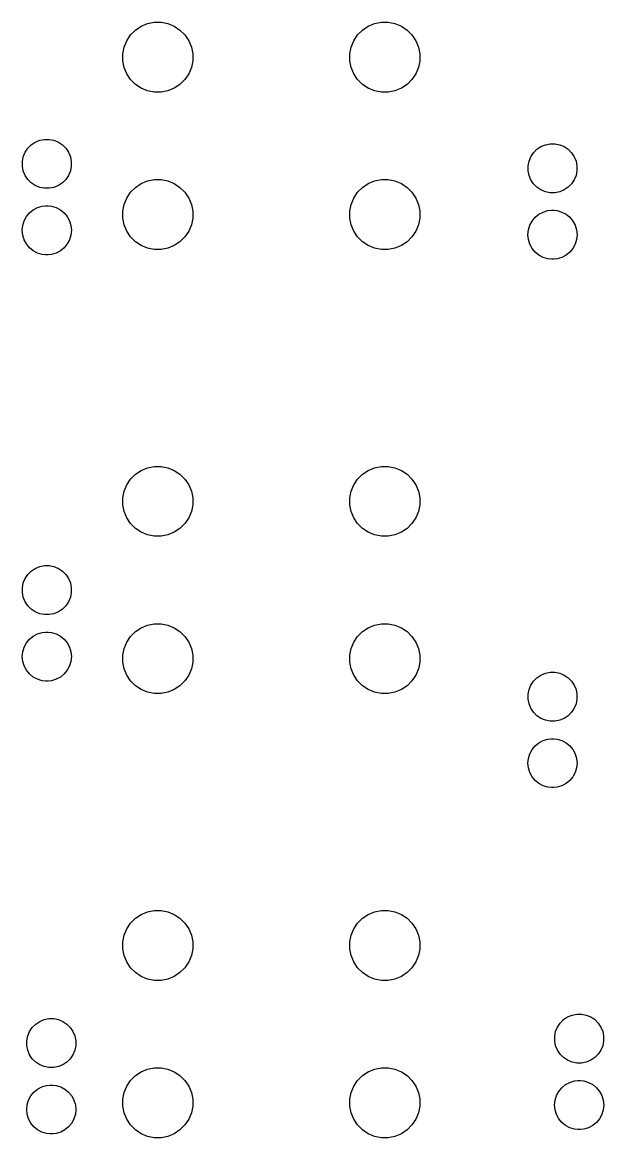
# Model space of a CAD drawing. Extents: x 80 to 228, y -157 to -63.
# Drawn here: x 155.13 to 171.77, y -101.39 to -69.48 of the extents above; entities that cross this region are included whole.
import ezdxf

# ---------------------------------------------------------------- set-up
doc = ezdxf.new("R2010")
doc.units = 0
doc.layers.add('BLACK', color=7, linetype='CONTINUOUS')

msp = doc.modelspace()

# ---------------------------------------------------------------- linework, layer by layer
at = {"layer": 'BLACK', "linetype": 'CONTINUOUS'}
for p, q in [((158.53, -69.5988), (158.712, -69.5234)), ((158.712, -69.5234), (158.906, -69.485)), ((158.906, -69.485), (159.102, -69.485)), ((159.102, -69.485), (159.296, -69.5234)), ((159.296, -69.5234), (159.478, -69.5988)), ((165.03, -69.5988), (165.212, -69.5234)), ((165.212, -69.5234), (165.406, -69.485)), ((165.406, -69.485), (165.602, -69.485)), ((165.602, -69.485), (165.796, -69.5234)), ((165.796, -69.5234), (165.978, -69.5988)), ((158.118, -70.0113), (158.227, -69.8475)), ((158.227, -69.8475), (158.367, -69.7082)), ((158.367, -69.7082), (158.53, -69.5988)), ((159.478, -69.5988), (159.641, -69.7082)), ((159.641, -69.7082), (159.781, -69.8475)), ((159.781, -69.8475), (159.89, -70.0113)), ((164.618, -70.0113), (164.727, -69.8475)), ((164.727, -69.8475), (164.867, -69.7082)), ((164.867, -69.7082), (165.03, -69.5988)), ((165.978, -69.5988), (166.141, -69.7082)), ((166.141, -69.7082), (166.281, -69.8475)), ((166.281, -69.8475), (166.39, -70.0113)), ((158.042, -70.1933), (158.118, -70.0113)), ((159.89, -70.0113), (159.966, -70.1933)), ((164.542, -70.1933), (164.618, -70.0113)), ((166.39, -70.0113), (166.466, -70.1933)), ((158.004, -70.3865), (158.042, -70.1933)), ((158.004, -70.5835), (158.004, -70.3865)), ((159.966, -70.1933), (160.004, -70.3865)), ((160.004, -70.3865), (160.004, -70.5835)), ((164.504, -70.3865), (164.542, -70.1933)), ((164.504, -70.5835), (164.504, -70.3865)), ((166.466, -70.1933), (166.504, -70.3865)), ((166.504, -70.3865), (166.504, -70.5835)), ((158.042, -70.7767), (158.004, -70.5835)), ((158.118, -70.9587), (158.042, -70.7767)), ((159.966, -70.7767), (159.89, -70.9587)), ((160.004, -70.5835), (159.966, -70.7767)), ((164.542, -70.7767), (164.504, -70.5835)), ((164.618, -70.9587), (164.542, -70.7767)), ((166.466, -70.7767), (166.39, -70.9587)), ((166.504, -70.5835), (166.466, -70.7767)), ((158.227, -71.1225), (158.118, -70.9587)), ((158.367, -71.2618), (158.227, -71.1225)), ((159.781, -71.1225), (159.641, -71.2618)), ((159.89, -70.9587), (159.781, -71.1225)), ((164.727, -71.1225), (164.618, -70.9587)), ((164.867, -71.2618), (164.727, -71.1225)), ((166.281, -71.1225), (166.141, -71.2618)), ((166.39, -70.9587), (166.281, -71.1225)), ((158.53, -71.3712), (158.367, -71.2618)), ((158.712, -71.4466), (158.53, -71.3712)), ((158.906, -71.485), (158.712, -71.4466)), ((159.296, -71.4466), (159.102, -71.485)), ((159.478, -71.3712), (159.296, -71.4466)), ((159.641, -71.2618), (159.478, -71.3712)), ((165.03, -71.3712), (164.867, -71.2618)), ((165.212, -71.4466), (165.03, -71.3712)), ((165.406, -71.485), (165.212, -71.4466)), ((165.796, -71.4466), (165.602, -71.485)), ((165.978, -71.3712), (165.796, -71.4466)), ((166.141, -71.2618), (165.978, -71.3712)), ((159.102, -71.485), (158.906, -71.485)), ((165.602, -71.485), (165.406, -71.485)), ((155.285, -73.0868), (155.383, -72.9893)), ((155.383, -72.9893), (155.497, -72.9127)), ((155.497, -72.9127), (155.625, -72.8599)), ((155.625, -72.8599), (155.76, -72.833)), ((155.76, -72.833), (155.898, -72.833)), ((155.898, -72.833), (156.033, -72.8599)), ((156.033, -72.8599), (156.161, -72.9127)), ((156.161, -72.9127), (156.275, -72.9893)), ((156.275, -72.9893), (156.373, -73.0868)), ((169.861, -73.1163), (169.975, -73.0397)), ((169.975, -73.0397), (170.103, -72.9869)), ((170.103, -72.9869), (170.238, -72.96)), ((170.238, -72.96), (170.376, -72.96)), ((170.376, -72.96), (170.511, -72.9869)), ((170.511, -72.9869), (170.639, -73.0397)), ((170.639, -73.0397), (170.753, -73.1163)), ((155.129, -73.4641), (155.156, -73.3288)), ((155.156, -73.3288), (155.209, -73.2014)), ((155.209, -73.2014), (155.285, -73.0868)), ((156.373, -73.0868), (156.449, -73.2014)), ((156.449, -73.2014), (156.502, -73.3288)), ((156.502, -73.3288), (156.529, -73.4641)), ((169.634, -73.4558), (169.687, -73.3284)), ((169.687, -73.3284), (169.763, -73.2138)), ((169.763, -73.2138), (169.861, -73.1163)), ((170.753, -73.1163), (170.851, -73.2138)), ((170.851, -73.2138), (170.927, -73.3284)), ((170.927, -73.3284), (170.98, -73.4558)), ((155.129, -73.6019), (155.129, -73.4641)), ((155.156, -73.7372), (155.129, -73.6019)), ((156.529, -73.6019), (156.502, -73.7372)), ((156.529, -73.4641), (156.529, -73.6019)), ((169.607, -73.5911), (169.634, -73.4558)), ((169.607, -73.7289), (169.607, -73.5911)), ((170.98, -73.4558), (171.007, -73.5911)), ((171.007, -73.5911), (171.007, -73.7289)), ((155.209, -73.8646), (155.156, -73.7372)), ((155.285, -73.9792), (155.209, -73.8646)), ((155.383, -74.0767), (155.285, -73.9792)), ((156.373, -73.9792), (156.275, -74.0767)), ((156.449, -73.8646), (156.373, -73.9792)), ((156.502, -73.7372), (156.449, -73.8646)), ((158.712, -74.0234), (158.906, -73.985)), ((158.906, -73.985), (159.102, -73.985)), ((159.102, -73.985), (159.296, -74.0234)), ((165.212, -74.0234), (165.406, -73.985)), ((165.406, -73.985), (165.602, -73.985)), ((165.602, -73.985), (165.796, -74.0234)), ((169.634, -73.8642), (169.607, -73.7289)), ((169.687, -73.9916), (169.634, -73.8642)), ((169.763, -74.1062), (169.687, -73.9916)), ((170.927, -73.9916), (170.851, -74.1062)), ((170.98, -73.8642), (170.927, -73.9916)), ((171.007, -73.7289), (170.98, -73.8642)), ((155.497, -74.1533), (155.383, -74.0767)), ((155.625, -74.2061), (155.497, -74.1533)), ((155.76, -74.233), (155.625, -74.2061)), ((155.898, -74.233), (155.76, -74.233)), ((156.033, -74.2061), (155.898, -74.233)), ((156.161, -74.1533), (156.033, -74.2061)), ((156.275, -74.0767), (156.161, -74.1533)), ((158.227, -74.3475), (158.367, -74.2082)), ((158.367, -74.2082), (158.53, -74.0988)), ((158.53, -74.0988), (158.712, -74.0234)), ((159.296, -74.0234), (159.478, -74.0988)), ((159.478, -74.0988), (159.641, -74.2082)), ((159.641, -74.2082), (159.781, -74.3475)), ((164.727, -74.3475), (164.867, -74.2082)), ((164.867, -74.2082), (165.03, -74.0988)), ((165.03, -74.0988), (165.212, -74.0234)), ((165.796, -74.0234), (165.978, -74.0988)), ((165.978, -74.0988), (166.141, -74.2082)), ((166.141, -74.2082), (166.281, -74.3475)), ((169.861, -74.2037), (169.763, -74.1062)), ((169.975, -74.2803), (169.861, -74.2037)), ((170.103, -74.3331), (169.975, -74.2803)), ((170.639, -74.2803), (170.511, -74.3331)), ((170.753, -74.2037), (170.639, -74.2803)), ((170.851, -74.1062), (170.753, -74.2037)), ((158.042, -74.6933), (158.118, -74.5113)), ((158.118, -74.5113), (158.227, -74.3475)), ((159.781, -74.3475), (159.89, -74.5113)), ((159.89, -74.5113), (159.966, -74.6933)), ((164.542, -74.6933), (164.618, -74.5113)), ((164.618, -74.5113), (164.727, -74.3475)), ((166.281, -74.3475), (166.39, -74.5113)), ((166.39, -74.5113), (166.466, -74.6933)), ((170.238, -74.36), (170.103, -74.3331)), ((170.376, -74.36), (170.238, -74.36)), ((170.511, -74.3331), (170.376, -74.36)), ((155.244, -75.0422), (155.332, -74.9356)), ((155.332, -74.9356), (155.438, -74.8482)), ((155.438, -74.8482), (155.56, -74.7832)), ((155.56, -74.7832), (155.692, -74.7431)), ((155.692, -74.7431), (155.795, -74.733)), ((155.795, -74.733), (155.863, -74.733)), ((155.863, -74.733), (155.966, -74.7431)), ((155.966, -74.7431), (156.098, -74.7832)), ((156.098, -74.7832), (156.22, -74.8482)), ((156.22, -74.8482), (156.326, -74.9356)), ((156.326, -74.9356), (156.414, -75.0422)), ((158.004, -74.8865), (158.042, -74.6933)), ((158.004, -75.0835), (158.004, -74.8865)), ((159.966, -74.6933), (160.004, -74.8865)), ((160.004, -74.8865), (160.004, -75.0835)), ((164.504, -74.8865), (164.542, -74.6933)), ((164.504, -75.0835), (164.504, -74.8865)), ((166.466, -74.6933), (166.504, -74.8865)), ((166.504, -74.8865), (166.504, -75.0835)), ((169.916, -74.9752), (170.038, -74.9102)), ((170.038, -74.9102), (170.17, -74.8701)), ((170.17, -74.8701), (170.273, -74.86)), ((170.273, -74.86), (170.341, -74.86)), ((170.341, -74.86), (170.444, -74.8701)), ((170.444, -74.8701), (170.576, -74.9102)), ((170.576, -74.9102), (170.698, -74.9752)), ((155.139, -75.2958), (155.179, -75.1638)), ((155.179, -75.1638), (155.244, -75.0422)), ((156.414, -75.0422), (156.479, -75.1638)), ((156.479, -75.1638), (156.519, -75.2958)), ((158.042, -75.2767), (158.004, -75.0835)), ((158.118, -75.4587), (158.042, -75.2767)), ((159.966, -75.2767), (159.89, -75.4587)), ((160.004, -75.0835), (159.966, -75.2767)), ((164.542, -75.2767), (164.504, -75.0835)), ((164.618, -75.4587), (164.542, -75.2767)), ((166.466, -75.2767), (166.39, -75.4587)), ((166.504, -75.0835), (166.466, -75.2767)), ((169.657, -75.2908), (169.722, -75.1692)), ((169.722, -75.1692), (169.81, -75.0626)), ((169.81, -75.0626), (169.916, -74.9752)), ((170.698, -74.9752), (170.804, -75.0626)), ((170.804, -75.0626), (170.892, -75.1692)), ((170.892, -75.1692), (170.957, -75.2908)), ((155.126, -75.433), (155.139, -75.2958)), ((155.139, -75.5702), (155.126, -75.433)), ((155.179, -75.7022), (155.139, -75.5702)), ((156.519, -75.5702), (156.479, -75.7022)), ((156.519, -75.2958), (156.532, -75.433)), ((156.532, -75.433), (156.519, -75.5702)), ((158.227, -75.6225), (158.118, -75.4587)), ((159.89, -75.4587), (159.781, -75.6225)), ((164.727, -75.6225), (164.618, -75.4587)), ((166.39, -75.4587), (166.281, -75.6225)), ((169.604, -75.56), (169.617, -75.4228)), ((169.617, -75.6972), (169.604, -75.56)), ((169.617, -75.4228), (169.657, -75.2908)), ((170.957, -75.2908), (170.997, -75.4228)), ((170.997, -75.4228), (171.01, -75.56)), ((171.01, -75.56), (170.997, -75.6972)), ((155.244, -75.8238), (155.179, -75.7022)), ((155.332, -75.9304), (155.244, -75.8238)), ((156.414, -75.8238), (156.326, -75.9304)), ((156.479, -75.7022), (156.414, -75.8238)), ((158.367, -75.7618), (158.227, -75.6225)), ((158.53, -75.8712), (158.367, -75.7618)), ((158.712, -75.9466), (158.53, -75.8712)), ((159.478, -75.8712), (159.296, -75.9466)), ((159.641, -75.7618), (159.478, -75.8712)), ((159.781, -75.6225), (159.641, -75.7618)), ((164.867, -75.7618), (164.727, -75.6225)), ((165.03, -75.8712), (164.867, -75.7618)), ((165.212, -75.9466), (165.03, -75.8712)), ((165.978, -75.8712), (165.796, -75.9466)), ((166.141, -75.7618), (165.978, -75.8712)), ((166.281, -75.6225), (166.141, -75.7618)), ((169.657, -75.8292), (169.617, -75.6972)), ((169.722, -75.9508), (169.657, -75.8292)), ((170.957, -75.8292), (170.892, -75.9508)), ((170.997, -75.6972), (170.957, -75.8292)), ((155.438, -76.0178), (155.332, -75.9304)), ((155.56, -76.0828), (155.438, -76.0178)), ((155.692, -76.1229), (155.56, -76.0828)), ((155.795, -76.133), (155.692, -76.1229)), ((155.863, -76.133), (155.795, -76.133)), ((155.966, -76.1229), (155.863, -76.133)), ((156.098, -76.0828), (155.966, -76.1229)), ((156.22, -76.0178), (156.098, -76.0828)), ((156.326, -75.9304), (156.22, -76.0178)), ((158.906, -75.985), (158.712, -75.9466)), ((159.102, -75.985), (158.906, -75.985)), ((159.296, -75.9466), (159.102, -75.985)), ((165.406, -75.985), (165.212, -75.9466)), ((165.602, -75.985), (165.406, -75.985)), ((165.796, -75.9466), (165.602, -75.985)), ((169.81, -76.0574), (169.722, -75.9508)), ((169.916, -76.1448), (169.81, -76.0574)), ((170.038, -76.2098), (169.916, -76.1448)), ((170.17, -76.2499), (170.038, -76.2098)), ((170.576, -76.2098), (170.444, -76.2499)), ((170.698, -76.1448), (170.576, -76.2098)), ((170.804, -76.0574), (170.698, -76.1448)), ((170.892, -75.9508), (170.804, -76.0574)), ((170.273, -76.26), (170.17, -76.2499)), ((170.341, -76.26), (170.273, -76.26)), ((170.444, -76.2499), (170.341, -76.26)), ((158.367, -82.4082), (158.53, -82.2988)), ((158.53, -82.2988), (158.712, -82.2234)), ((158.712, -82.2234), (158.906, -82.185)), ((158.906, -82.185), (159.102, -82.185)), ((159.102, -82.185), (159.296, -82.2234)), ((159.296, -82.2234), (159.478, -82.2988)), ((159.478, -82.2988), (159.641, -82.4082)), ((164.867, -82.4082), (165.03, -82.2988)), ((165.03, -82.2988), (165.212, -82.2234)), ((165.212, -82.2234), (165.406, -82.185)), ((165.406, -82.185), (165.602, -82.185)), ((165.602, -82.185), (165.796, -82.2234)), ((165.796, -82.2234), (165.978, -82.2988)), ((165.978, -82.2988), (166.141, -82.4082)), ((158.118, -82.7113), (158.227, -82.5475)), ((158.227, -82.5475), (158.367, -82.4082)), ((159.641, -82.4082), (159.781, -82.5475)), ((159.781, -82.5475), (159.89, -82.7113)), ((164.618, -82.7113), (164.727, -82.5475)), ((164.727, -82.5475), (164.867, -82.4082)), ((166.141, -82.4082), (166.281, -82.5475)), ((166.281, -82.5475), (166.39, -82.7113)), ((158.004, -83.0865), (158.042, -82.8933)), ((158.042, -82.8933), (158.118, -82.7113)), ((159.89, -82.7113), (159.966, -82.8933)), ((159.966, -82.8933), (160.004, -83.0865)), ((164.504, -83.0865), (164.542, -82.8933)), ((164.542, -82.8933), (164.618, -82.7113)), ((166.39, -82.7113), (166.466, -82.8933)), ((166.466, -82.8933), (166.504, -83.0865)), ((158.004, -83.2835), (158.004, -83.0865)), ((160.004, -83.0865), (160.004, -83.2835)), ((164.504, -83.2835), (164.504, -83.0865)), ((166.504, -83.0865), (166.504, -83.2835)), ((158.042, -83.4767), (158.004, -83.2835)), ((158.118, -83.6587), (158.042, -83.4767)), ((159.966, -83.4767), (159.89, -83.6587)), ((160.004, -83.2835), (159.966, -83.4767)), ((164.542, -83.4767), (164.504, -83.2835)), ((164.618, -83.6587), (164.542, -83.4767)), ((166.466, -83.4767), (166.39, -83.6587)), ((166.504, -83.2835), (166.466, -83.4767)), ((158.227, -83.8225), (158.118, -83.6587)), ((158.367, -83.9618), (158.227, -83.8225)), ((159.781, -83.8225), (159.641, -83.9618)), ((159.89, -83.6587), (159.781, -83.8225)), ((164.727, -83.8225), (164.618, -83.6587)), ((164.867, -83.9618), (164.727, -83.8225)), ((166.281, -83.8225), (166.141, -83.9618)), ((166.39, -83.6587), (166.281, -83.8225)), ((158.53, -84.0712), (158.367, -83.9618)), ((158.712, -84.1466), (158.53, -84.0712)), ((158.906, -84.185), (158.712, -84.1466)), ((159.102, -84.185), (158.906, -84.185)), ((159.296, -84.1466), (159.102, -84.185)), ((159.478, -84.0712), (159.296, -84.1466)), ((159.641, -83.9618), (159.478, -84.0712)), ((165.03, -84.0712), (164.867, -83.9618)), ((165.212, -84.1466), (165.03, -84.0712)), ((165.406, -84.185), (165.212, -84.1466)), ((165.602, -84.185), (165.406, -84.185)), ((165.796, -84.1466), (165.602, -84.185)), ((165.978, -84.0712), (165.796, -84.1466)), ((166.141, -83.9618), (165.978, -84.0712)), ((155.383, -85.1813), (155.497, -85.1047)), ((155.497, -85.1047), (155.625, -85.0519)), ((155.625, -85.0519), (155.76, -85.025)), ((155.76, -85.025), (155.898, -85.025)), ((155.898, -85.025), (156.033, -85.0519)), ((156.033, -85.0519), (156.161, -85.1047)), ((156.161, -85.1047), (156.275, -85.1813)), ((155.156, -85.5208), (155.209, -85.3934)), ((155.209, -85.3934), (155.285, -85.2788)), ((155.285, -85.2788), (155.383, -85.1813)), ((156.275, -85.1813), (156.373, -85.2788)), ((156.373, -85.2788), (156.449, -85.3934)), ((156.449, -85.3934), (156.502, -85.5208)), ((155.129, -85.6561), (155.156, -85.5208)), ((155.129, -85.7939), (155.129, -85.6561)), ((155.156, -85.9292), (155.129, -85.7939)), ((156.502, -85.5208), (156.529, -85.6561)), ((156.529, -85.7939), (156.502, -85.9292)), ((156.529, -85.6561), (156.529, -85.7939)), ((155.209, -86.0566), (155.156, -85.9292)), ((155.285, -86.1712), (155.209, -86.0566)), ((156.449, -86.0566), (156.373, -86.1712)), ((156.502, -85.9292), (156.449, -86.0566)), ((155.383, -86.2687), (155.285, -86.1712)), ((155.497, -86.3453), (155.383, -86.2687)), ((155.625, -86.3981), (155.497, -86.3453)), ((155.76, -86.425), (155.625, -86.3981)), ((155.898, -86.425), (155.76, -86.425)), ((156.033, -86.3981), (155.898, -86.425)), ((156.161, -86.3453), (156.033, -86.3981)), ((156.275, -86.2687), (156.161, -86.3453)), ((156.373, -86.1712), (156.275, -86.2687)), ((158.53, -86.7988), (158.712, -86.7234)), ((158.712, -86.7234), (158.906, -86.685)), ((158.906, -86.685), (159.102, -86.685)), ((159.102, -86.685), (159.296, -86.7234)), ((159.296, -86.7234), (159.478, -86.7988)), ((165.03, -86.7988), (165.212, -86.7234)), ((165.212, -86.7234), (165.406, -86.685)), ((165.406, -86.685), (165.602, -86.685)), ((165.602, -86.685), (165.796, -86.7234)), ((165.796, -86.7234), (165.978, -86.7988)), ((155.332, -87.1276), (155.438, -87.0402)), ((155.438, -87.0402), (155.56, -86.9752)), ((155.56, -86.9752), (155.692, -86.9351)), ((155.692, -86.9351), (155.795, -86.925)), ((155.795, -86.925), (155.863, -86.925)), ((155.863, -86.925), (155.966, -86.9351)), ((155.966, -86.9351), (156.098, -86.9752)), ((156.098, -86.9752), (156.22, -87.0402)), ((156.22, -87.0402), (156.326, -87.1276)), ((158.118, -87.2113), (158.227, -87.0475)), ((158.227, -87.0475), (158.367, -86.9082)), ((158.367, -86.9082), (158.53, -86.7988)), ((159.478, -86.7988), (159.641, -86.9082)), ((159.641, -86.9082), (159.781, -87.0475)), ((159.781, -87.0475), (159.89, -87.2113)), ((164.618, -87.2113), (164.727, -87.0475)), ((164.727, -87.0475), (164.867, -86.9082)), ((164.867, -86.9082), (165.03, -86.7988)), ((165.978, -86.7988), (166.141, -86.9082)), ((166.141, -86.9082), (166.281, -87.0475)), ((166.281, -87.0475), (166.39, -87.2113)), ((155.139, -87.4878), (155.179, -87.3558)), ((155.179, -87.3558), (155.244, -87.2342)), ((155.244, -87.2342), (155.332, -87.1276)), ((156.326, -87.1276), (156.414, -87.2342)), ((156.414, -87.2342), (156.479, -87.3558)), ((156.479, -87.3558), (156.519, -87.4878)), ((158.004, -87.5865), (158.042, -87.3933)), ((158.042, -87.3933), (158.118, -87.2113)), ((159.89, -87.2113), (159.966, -87.3933)), ((159.966, -87.3933), (160.004, -87.5865)), ((164.504, -87.5865), (164.542, -87.3933)), ((164.542, -87.3933), (164.618, -87.2113)), ((166.39, -87.2113), (166.466, -87.3933)), ((166.466, -87.3933), (166.504, -87.5865)), ((155.126, -87.625), (155.139, -87.4878)), ((155.139, -87.7622), (155.126, -87.625)), ((156.519, -87.4878), (156.532, -87.625)), ((156.532, -87.625), (156.519, -87.7622)), ((158.004, -87.7835), (158.004, -87.5865)), ((160.004, -87.5865), (160.004, -87.7835)), ((164.504, -87.7835), (164.504, -87.5865)), ((166.504, -87.5865), (166.504, -87.7835)), ((155.179, -87.8942), (155.139, -87.7622)), ((155.244, -88.0158), (155.179, -87.8942)), ((155.332, -88.1224), (155.244, -88.0158)), ((156.414, -88.0158), (156.326, -88.1224)), ((156.479, -87.8942), (156.414, -88.0158)), ((156.519, -87.7622), (156.479, -87.8942)), ((158.042, -87.9767), (158.004, -87.7835)), ((158.118, -88.1587), (158.042, -87.9767)), ((159.966, -87.9767), (159.89, -88.1587)), ((160.004, -87.7835), (159.966, -87.9767)), ((164.542, -87.9767), (164.504, -87.7835)), ((164.618, -88.1587), (164.542, -87.9767)), ((166.466, -87.9767), (166.39, -88.1587)), ((166.504, -87.7835), (166.466, -87.9767)), ((155.438, -88.2098), (155.332, -88.1224)), ((155.56, -88.2748), (155.438, -88.2098)), ((155.692, -88.3149), (155.56, -88.2748)), ((155.795, -88.325), (155.692, -88.3149)), ((155.863, -88.325), (155.795, -88.325)), ((155.966, -88.3149), (155.863, -88.325)), ((156.098, -88.2748), (155.966, -88.3149)), ((156.22, -88.2098), (156.098, -88.2748)), ((156.326, -88.1224), (156.22, -88.2098)), ((158.227, -88.3225), (158.118, -88.1587)), ((158.367, -88.4618), (158.227, -88.3225)), ((159.781, -88.3225), (159.641, -88.4618)), ((159.89, -88.1587), (159.781, -88.3225)), ((164.727, -88.3225), (164.618, -88.1587)), ((164.867, -88.4618), (164.727, -88.3225)), ((166.281, -88.3225), (166.141, -88.4618)), ((166.39, -88.1587), (166.281, -88.3225)), ((169.687, -88.4414), (169.763, -88.3268)), ((169.763, -88.3268), (169.861, -88.2293)), ((169.861, -88.2293), (169.975, -88.1527)), ((169.975, -88.1527), (170.103, -88.0999)), ((170.103, -88.0999), (170.238, -88.073)), ((170.238, -88.073), (170.376, -88.073)), ((170.376, -88.073), (170.511, -88.0999)), ((170.511, -88.0999), (170.639, -88.1527)), ((170.639, -88.1527), (170.753, -88.2293)), ((170.753, -88.2293), (170.851, -88.3268)), ((170.851, -88.3268), (170.927, -88.4414)), ((158.53, -88.5712), (158.367, -88.4618)), ((158.712, -88.6466), (158.53, -88.5712)), ((158.906, -88.685), (158.712, -88.6466)), ((159.296, -88.6466), (159.102, -88.685)), ((159.478, -88.5712), (159.296, -88.6466)), ((159.641, -88.4618), (159.478, -88.5712)), ((165.03, -88.5712), (164.867, -88.4618)), ((165.212, -88.6466), (165.03, -88.5712)), ((165.406, -88.685), (165.212, -88.6466)), ((165.796, -88.6466), (165.602, -88.685)), ((165.978, -88.5712), (165.796, -88.6466)), ((166.141, -88.4618), (165.978, -88.5712)), ((169.607, -88.7041), (169.634, -88.5688)), ((169.634, -88.5688), (169.687, -88.4414)), ((170.927, -88.4414), (170.98, -88.5688)), ((170.98, -88.5688), (171.007, -88.7041)), ((159.102, -88.685), (158.906, -88.685)), ((165.602, -88.685), (165.406, -88.685)), ((169.607, -88.8419), (169.607, -88.7041)), ((169.634, -88.9772), (169.607, -88.8419)), ((169.687, -89.1046), (169.634, -88.9772)), ((170.98, -88.9772), (170.927, -89.1046)), ((171.007, -88.8419), (170.98, -88.9772)), ((171.007, -88.7041), (171.007, -88.8419)), ((169.763, -89.2192), (169.687, -89.1046)), ((169.861, -89.3167), (169.763, -89.2192)), ((169.975, -89.3933), (169.861, -89.3167)), ((170.753, -89.3167), (170.639, -89.3933)), ((170.851, -89.2192), (170.753, -89.3167)), ((170.927, -89.1046), (170.851, -89.2192)), ((170.103, -89.4461), (169.975, -89.3933)), ((170.238, -89.473), (170.103, -89.4461)), ((170.376, -89.473), (170.238, -89.473)), ((170.511, -89.4461), (170.376, -89.473)), ((170.639, -89.3933), (170.511, -89.4461)), ((169.722, -90.2822), (169.81, -90.1756)), ((169.81, -90.1756), (169.916, -90.0882)), ((169.916, -90.0882), (170.038, -90.0232)), ((170.038, -90.0232), (170.17, -89.9831)), ((170.17, -89.9831), (170.273, -89.973)), ((170.273, -89.973), (170.341, -89.973)), ((170.341, -89.973), (170.444, -89.9831)), ((170.444, -89.9831), (170.576, -90.0232)), ((170.576, -90.0232), (170.698, -90.0882)), ((170.698, -90.0882), (170.804, -90.1756)), ((170.804, -90.1756), (170.892, -90.2822)), ((169.604, -90.673), (169.617, -90.5358)), ((169.617, -90.5358), (169.657, -90.4038)), ((169.657, -90.4038), (169.722, -90.2822)), ((170.892, -90.2822), (170.957, -90.4038)), ((170.957, -90.4038), (170.997, -90.5358)), ((170.997, -90.5358), (171.01, -90.673)), ((169.617, -90.8102), (169.604, -90.673)), ((169.657, -90.9422), (169.617, -90.8102)), ((170.997, -90.8102), (170.957, -90.9422)), ((171.01, -90.673), (170.997, -90.8102)), ((169.722, -91.0638), (169.657, -90.9422)), ((169.81, -91.1704), (169.722, -91.0638)), ((169.916, -91.2578), (169.81, -91.1704)), ((170.804, -91.1704), (170.698, -91.2578)), ((170.892, -91.0638), (170.804, -91.1704)), ((170.957, -90.9422), (170.892, -91.0638)), ((170.038, -91.3228), (169.916, -91.2578)), ((170.17, -91.3629), (170.038, -91.3228)), ((170.273, -91.373), (170.17, -91.3629)), ((170.341, -91.373), (170.273, -91.373)), ((170.444, -91.3629), (170.341, -91.373)), ((170.576, -91.3228), (170.444, -91.3629)), ((170.698, -91.2578), (170.576, -91.3228)), ((158.367, -95.1082), (158.53, -94.9988)), ((158.53, -94.9988), (158.712, -94.9234)), ((158.712, -94.9234), (158.906, -94.885)), ((158.906, -94.885), (159.102, -94.885)), ((159.102, -94.885), (159.296, -94.9234)), ((159.296, -94.9234), (159.478, -94.9988)), ((159.478, -94.9988), (159.641, -95.1082)), ((164.867, -95.1082), (165.03, -94.9988)), ((165.03, -94.9988), (165.212, -94.9234)), ((165.212, -94.9234), (165.406, -94.885)), ((165.406, -94.885), (165.602, -94.885)), ((165.602, -94.885), (165.796, -94.9234)), ((165.796, -94.9234), (165.978, -94.9988)), ((165.978, -94.9988), (166.141, -95.1082)), ((158.118, -95.4113), (158.227, -95.2475)), ((158.227, -95.2475), (158.367, -95.1082)), ((159.641, -95.1082), (159.781, -95.2475)), ((159.781, -95.2475), (159.89, -95.4113)), ((164.618, -95.4113), (164.727, -95.2475)), ((164.727, -95.2475), (164.867, -95.1082)), ((166.141, -95.1082), (166.281, -95.2475)), ((166.281, -95.2475), (166.39, -95.4113)), ((158.004, -95.7865), (158.042, -95.5933)), ((158.042, -95.5933), (158.118, -95.4113)), ((159.89, -95.4113), (159.966, -95.5933)), ((159.966, -95.5933), (160.004, -95.7865)), ((164.504, -95.7865), (164.542, -95.5933)), ((164.542, -95.5933), (164.618, -95.4113)), ((166.39, -95.4113), (166.466, -95.5933)), ((166.466, -95.5933), (166.504, -95.7865)), ((158.004, -95.9835), (158.004, -95.7865)), ((158.042, -96.1767), (158.004, -95.9835)), ((160.004, -95.9835), (159.966, -96.1767)), ((160.004, -95.7865), (160.004, -95.9835)), ((164.504, -95.9835), (164.504, -95.7865)), ((164.542, -96.1767), (164.504, -95.9835)), ((166.504, -95.9835), (166.466, -96.1767)), ((166.504, -95.7865), (166.504, -95.9835)), ((158.118, -96.3587), (158.042, -96.1767)), ((159.966, -96.1767), (159.89, -96.3587)), ((164.618, -96.3587), (164.542, -96.1767)), ((166.466, -96.1767), (166.39, -96.3587)), ((158.227, -96.5225), (158.118, -96.3587)), ((158.367, -96.6618), (158.227, -96.5225)), ((159.781, -96.5225), (159.641, -96.6618)), ((159.89, -96.3587), (159.781, -96.5225)), ((164.727, -96.5225), (164.618, -96.3587)), ((164.867, -96.6618), (164.727, -96.5225)), ((166.281, -96.5225), (166.141, -96.6618)), ((166.39, -96.3587), (166.281, -96.5225)), ((158.53, -96.7712), (158.367, -96.6618)), ((158.712, -96.8466), (158.53, -96.7712)), ((158.906, -96.885), (158.712, -96.8466)), ((159.102, -96.885), (158.906, -96.885)), ((159.296, -96.8466), (159.102, -96.885)), ((159.478, -96.7712), (159.296, -96.8466)), ((159.641, -96.6618), (159.478, -96.7712)), ((165.03, -96.7712), (164.867, -96.6618)), ((165.212, -96.8466), (165.03, -96.7712)), ((165.406, -96.885), (165.212, -96.8466)), ((165.602, -96.885), (165.406, -96.885)), ((165.796, -96.8466), (165.602, -96.885)), ((165.978, -96.7712), (165.796, -96.8466)), ((166.141, -96.6618), (165.978, -96.7712)), ((170.623, -98.0083), (170.737, -97.9317)), ((170.737, -97.9317), (170.865, -97.8789)), ((170.865, -97.8789), (171, -97.852)), ((171, -97.852), (171.138, -97.852)), ((171.138, -97.852), (171.273, -97.8789)), ((171.273, -97.8789), (171.401, -97.9317)), ((171.401, -97.9317), (171.515, -98.0083)), ((155.336, -98.3474), (155.412, -98.2328)), ((155.412, -98.2328), (155.51, -98.1353)), ((155.51, -98.1353), (155.624, -98.0587)), ((155.624, -98.0587), (155.752, -98.0059)), ((155.752, -98.0059), (155.887, -97.979)), ((155.887, -97.979), (156.025, -97.979)), ((156.025, -97.979), (156.16, -98.0059)), ((156.16, -98.0059), (156.288, -98.0587)), ((156.288, -98.0587), (156.402, -98.1353)), ((156.402, -98.1353), (156.5, -98.2328)), ((156.5, -98.2328), (156.576, -98.3474)), ((170.396, -98.3478), (170.449, -98.2204)), ((170.449, -98.2204), (170.525, -98.1058)), ((170.525, -98.1058), (170.623, -98.0083)), ((171.515, -98.0083), (171.613, -98.1058)), ((171.613, -98.1058), (171.689, -98.2204)), ((171.689, -98.2204), (171.742, -98.3478)), ((155.256, -98.6101), (155.283, -98.4748)), ((155.283, -98.4748), (155.336, -98.3474)), ((156.576, -98.3474), (156.629, -98.4748)), ((156.629, -98.4748), (156.656, -98.6101)), ((170.369, -98.4831), (170.396, -98.3478)), ((170.369, -98.6209), (170.369, -98.4831)), ((171.742, -98.3478), (171.769, -98.4831)), ((171.769, -98.4831), (171.769, -98.6209)), ((155.256, -98.7479), (155.256, -98.6101)), ((155.283, -98.8832), (155.256, -98.7479)), ((155.336, -99.0106), (155.283, -98.8832)), ((156.629, -98.8832), (156.576, -99.0106)), ((156.656, -98.7479), (156.629, -98.8832)), ((156.656, -98.6101), (156.656, -98.7479)), ((170.396, -98.7562), (170.369, -98.6209)), ((170.449, -98.8836), (170.396, -98.7562)), ((170.525, -98.9982), (170.449, -98.8836)), ((171.689, -98.8836), (171.613, -98.9982)), ((171.742, -98.7562), (171.689, -98.8836)), ((171.769, -98.6209), (171.742, -98.7562)), ((155.412, -99.1252), (155.336, -99.0106)), ((155.51, -99.2227), (155.412, -99.1252)), ((156.5, -99.1252), (156.402, -99.2227)), ((156.576, -99.0106), (156.5, -99.1252)), ((170.623, -99.0957), (170.525, -98.9982)), ((170.737, -99.1723), (170.623, -99.0957)), ((170.865, -99.2251), (170.737, -99.1723)), ((171.401, -99.1723), (171.273, -99.2251)), ((171.515, -99.0957), (171.401, -99.1723)), ((171.613, -98.9982), (171.515, -99.0957)), ((155.624, -99.2993), (155.51, -99.2227)), ((155.752, -99.3521), (155.624, -99.2993)), ((155.887, -99.379), (155.752, -99.3521)), ((156.025, -99.379), (155.887, -99.379)), ((156.16, -99.3521), (156.025, -99.379)), ((156.288, -99.2993), (156.16, -99.3521)), ((156.402, -99.2227), (156.288, -99.2993)), ((158.367, -99.6082), (158.53, -99.4988)), ((158.53, -99.4988), (158.712, -99.4234)), ((158.712, -99.4234), (158.906, -99.385)), ((158.906, -99.385), (159.102, -99.385)), ((159.102, -99.385), (159.296, -99.4234)), ((159.296, -99.4234), (159.478, -99.4988)), ((159.478, -99.4988), (159.641, -99.6082)), ((164.867, -99.6082), (165.03, -99.4988)), ((165.03, -99.4988), (165.212, -99.4234)), ((165.212, -99.4234), (165.406, -99.385)), ((165.406, -99.385), (165.602, -99.385)), ((165.602, -99.385), (165.796, -99.4234)), ((165.796, -99.4234), (165.978, -99.4988)), ((165.978, -99.4988), (166.141, -99.6082)), ((171, -99.252), (170.865, -99.2251)), ((171.138, -99.252), (171, -99.252)), ((171.273, -99.2251), (171.138, -99.252)), ((158.118, -99.9113), (158.227, -99.7475)), ((158.227, -99.7475), (158.367, -99.6082)), ((159.641, -99.6082), (159.781, -99.7475)), ((159.781, -99.7475), (159.89, -99.9113)), ((164.618, -99.9113), (164.727, -99.7475)), ((164.727, -99.7475), (164.867, -99.6082)), ((166.141, -99.6082), (166.281, -99.7475)), ((166.281, -99.7475), (166.39, -99.9113)), ((170.678, -99.8672), (170.8, -99.8022)), ((170.8, -99.8022), (170.932, -99.7621)), ((170.932, -99.7621), (171.035, -99.752)), ((171.035, -99.752), (171.103, -99.752)), ((171.103, -99.752), (171.206, -99.7621)), ((171.206, -99.7621), (171.338, -99.8022)), ((171.338, -99.8022), (171.46, -99.8672)), ((155.371, -100.188), (155.459, -100.082)), ((155.459, -100.082), (155.565, -99.9942)), ((155.565, -99.9942), (155.687, -99.9292)), ((155.687, -99.9292), (155.819, -99.8891)), ((155.819, -99.8891), (155.922, -99.879)), ((155.922, -99.879), (155.99, -99.879)), ((155.99, -99.879), (156.093, -99.8891)), ((156.093, -99.8891), (156.225, -99.9292)), ((156.225, -99.9292), (156.347, -99.9942)), ((156.347, -99.9942), (156.453, -100.082)), ((156.453, -100.082), (156.541, -100.188)), ((158.004, -100.287), (158.042, -100.093)), ((158.042, -100.093), (158.118, -99.9113)), ((159.89, -99.9113), (159.966, -100.093)), ((159.966, -100.093), (160.004, -100.287)), ((164.504, -100.287), (164.542, -100.093)), ((164.542, -100.093), (164.618, -99.9113)), ((166.39, -99.9113), (166.466, -100.093)), ((166.466, -100.093), (166.504, -100.287)), ((170.419, -100.183), (170.484, -100.061)), ((170.484, -100.061), (170.572, -99.9546)), ((170.572, -99.9546), (170.678, -99.8672)), ((171.46, -99.8672), (171.566, -99.9546)), ((171.566, -99.9546), (171.654, -100.061)), ((171.654, -100.061), (171.719, -100.183)), ((155.253, -100.579), (155.266, -100.442)), ((155.266, -100.442), (155.306, -100.31)), ((155.306, -100.31), (155.371, -100.188)), ((156.541, -100.188), (156.606, -100.31)), ((156.606, -100.31), (156.646, -100.442)), ((156.646, -100.442), (156.659, -100.579)), ((158.004, -100.483), (158.004, -100.287)), ((158.042, -100.677), (158.004, -100.483)), ((160.004, -100.483), (159.966, -100.677)), ((160.004, -100.287), (160.004, -100.483)), ((164.504, -100.483), (164.504, -100.287)), ((164.542, -100.677), (164.504, -100.483)), ((166.504, -100.483), (166.466, -100.677)), ((166.504, -100.287), (166.504, -100.483)), ((170.366, -100.452), (170.379, -100.315)), ((170.379, -100.589), (170.366, -100.452)), ((170.379, -100.315), (170.419, -100.183)), ((171.719, -100.183), (171.759, -100.315)), ((171.759, -100.315), (171.772, -100.452)), ((171.772, -100.452), (171.759, -100.589)), ((155.266, -100.716), (155.253, -100.579)), ((155.306, -100.848), (155.266, -100.716)), ((156.646, -100.716), (156.606, -100.848)), ((156.659, -100.579), (156.646, -100.716)), ((158.118, -100.859), (158.042, -100.677)), ((159.966, -100.677), (159.89, -100.859)), ((164.618, -100.859), (164.542, -100.677)), ((166.466, -100.677), (166.39, -100.859)), ((170.419, -100.721), (170.379, -100.589)), ((170.484, -100.843), (170.419, -100.721)), ((171.719, -100.721), (171.654, -100.843)), ((171.759, -100.589), (171.719, -100.721)), ((155.371, -100.97), (155.306, -100.848)), ((155.459, -101.076), (155.371, -100.97)), ((155.565, -101.164), (155.459, -101.076)), ((156.453, -101.076), (156.347, -101.164)), ((156.541, -100.97), (156.453, -101.076)), ((156.606, -100.848), (156.541, -100.97)), ((158.227, -101.022), (158.118, -100.859)), ((158.367, -101.162), (158.227, -101.022)), ((159.781, -101.022), (159.641, -101.162)), ((159.89, -100.859), (159.781, -101.022)), ((164.727, -101.022), (164.618, -100.859)), ((164.867, -101.162), (164.727, -101.022)), ((166.281, -101.022), (166.141, -101.162)), ((166.39, -100.859), (166.281, -101.022)), ((170.572, -100.949), (170.484, -100.843)), ((170.678, -101.037), (170.572, -100.949)), ((170.8, -101.102), (170.678, -101.037)), ((170.932, -101.142), (170.8, -101.102)), ((171.338, -101.102), (171.206, -101.142)), ((171.46, -101.037), (171.338, -101.102)), ((171.566, -100.949), (171.46, -101.037)), ((171.654, -100.843), (171.566, -100.949)), ((155.687, -101.229), (155.565, -101.164)), ((155.819, -101.269), (155.687, -101.229)), ((155.922, -101.279), (155.819, -101.269)), ((155.99, -101.279), (155.922, -101.279)), ((156.093, -101.269), (155.99, -101.279)), ((156.225, -101.229), (156.093, -101.269)), ((156.347, -101.164), (156.225, -101.229)), ((158.53, -101.271), (158.367, -101.162)), ((158.712, -101.347), (158.53, -101.271)), ((158.906, -101.385), (158.712, -101.347)), ((159.102, -101.385), (158.906, -101.385)), ((159.296, -101.347), (159.102, -101.385)), ((159.478, -101.271), (159.296, -101.347)), ((159.641, -101.162), (159.478, -101.271)), ((165.03, -101.271), (164.867, -101.162)), ((165.212, -101.347), (165.03, -101.271)), ((165.406, -101.385), (165.212, -101.347)), ((165.602, -101.385), (165.406, -101.385)), ((165.796, -101.347), (165.602, -101.385)), ((165.978, -101.271), (165.796, -101.347)), ((166.141, -101.162), (165.978, -101.271)), ((171.035, -101.152), (170.932, -101.142)), ((171.103, -101.152), (171.035, -101.152)), ((171.206, -101.142), (171.103, -101.152))]:
    msp.add_line(p, q, dxfattribs=at)

doc.saveas('drawing.dxf')
